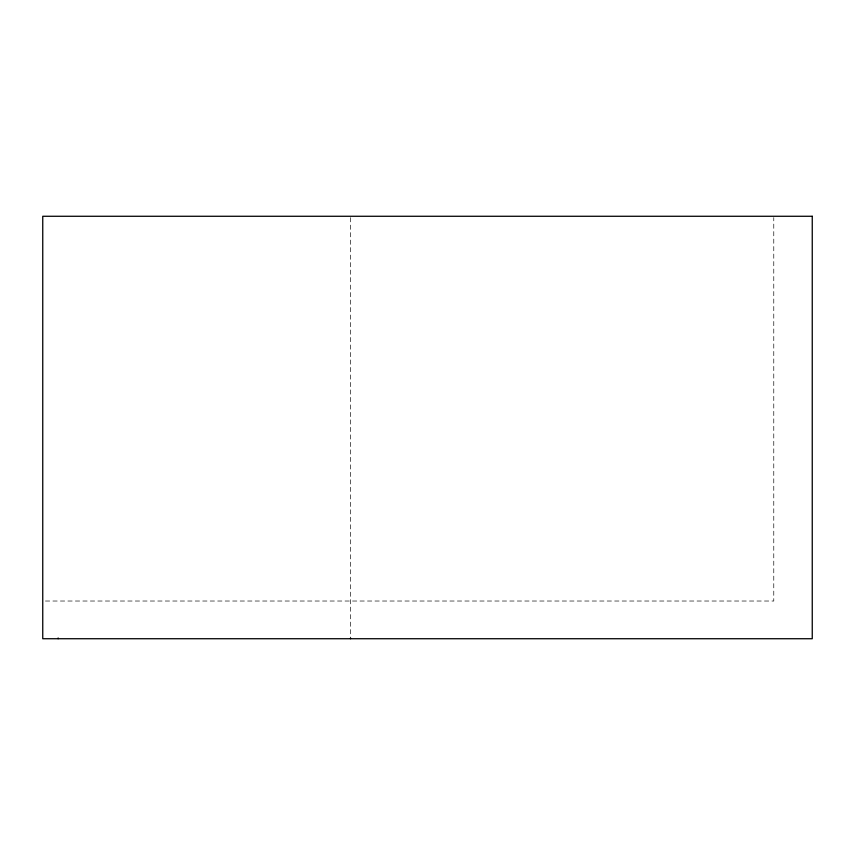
<?xml version="1.0" encoding="UTF-8"?>
<svg xmlns="http://www.w3.org/2000/svg" width="855" height="855" viewBox="0 0 855 855"><rect width="100%" height="100%" fill="white"/><g stroke="black" fill="none" stroke-linecap="round" stroke-linejoin="round"><path stroke-width="0.64" stroke-dasharray="4.28 3.21" d="M45.422 601.022L773.775 601.022L773.775 217.608M350.55 217.608L350.55 637.958"/><path stroke-width="1.28" d="M350.55 637.958L350.55 638.728M58.14 637.958L58.14 638.728M812.25 216.272L42.75 216.272L42.75 638.728L812.25 638.728L812.25 216.272"/></g></svg>
